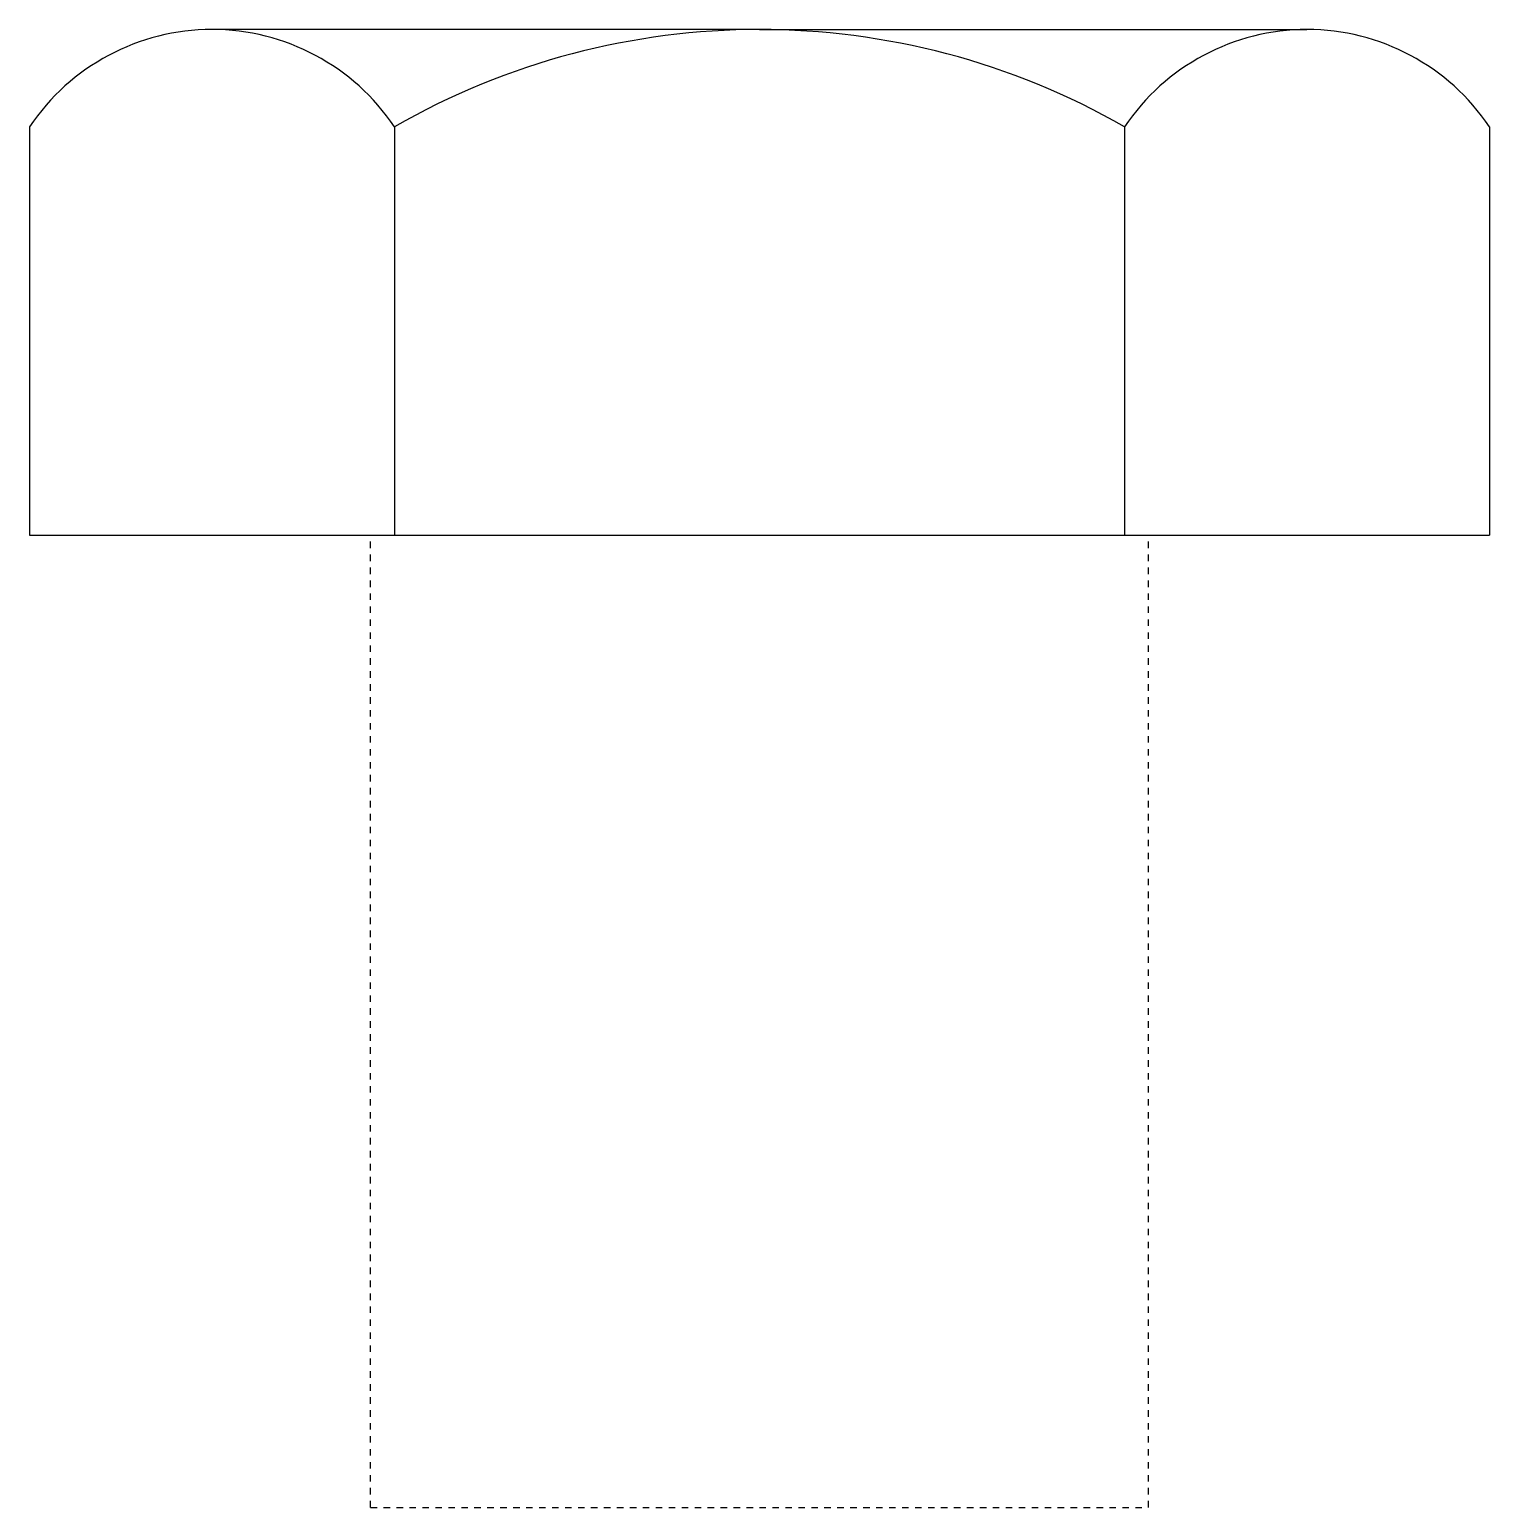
# Model space of a CAD drawing. Header units: millimetres. Extents: x -11.3 to 11.3, y -15 to 7.8.
import ezdxf

# ---------------------------------------------------------------- set-up
doc = ezdxf.new("R2010")
doc.units = ezdxf.units.MM
doc.linetypes.add('HIDDEN', pattern=[2.5, 1, -1.5])

msp = doc.modelspace()

# ---------------------------------------------------------------- linework, layer by layer
at = {"transparency": 33554687}
for p, q in [((0, 7.8), (-8.445, 7.8)), ((0, 7.8), (8.445, 7.8)), ((-11.262, 6.3), (-11.262, 0)), ((-5.632, 6.3), (-5.632, 0)), ((5.633, 6.3), (5.633, 0)), ((11.262, 6.3), (11.262, 0)), ((-11.262, 0), (11.262, 0))]:
    msp.add_line(p, q, dxfattribs=at)
at = {"linetype": 'HIDDEN', "ltscale": 0.0125, "transparency": 33554687}
for p, q in [((-6, -15), (-6, 0)), ((6, -15), (6, 0)), ((-6, -15), (6, -15))]:
    msp.add_line(p, q, dxfattribs=at)
at = {"transparency": 33554687}
for centre, radius, start, end in [((-8.447, 4.409), 3.391, 33.8902, 146.1098), ((0, -3.525), 11.325, 60.1752, 119.8248), ((8.447, 4.409), 3.391, 33.8902, 146.1098)]:
    msp.add_arc(centre, radius, start, end, dxfattribs=at)

doc.saveas('drawing.dxf')
